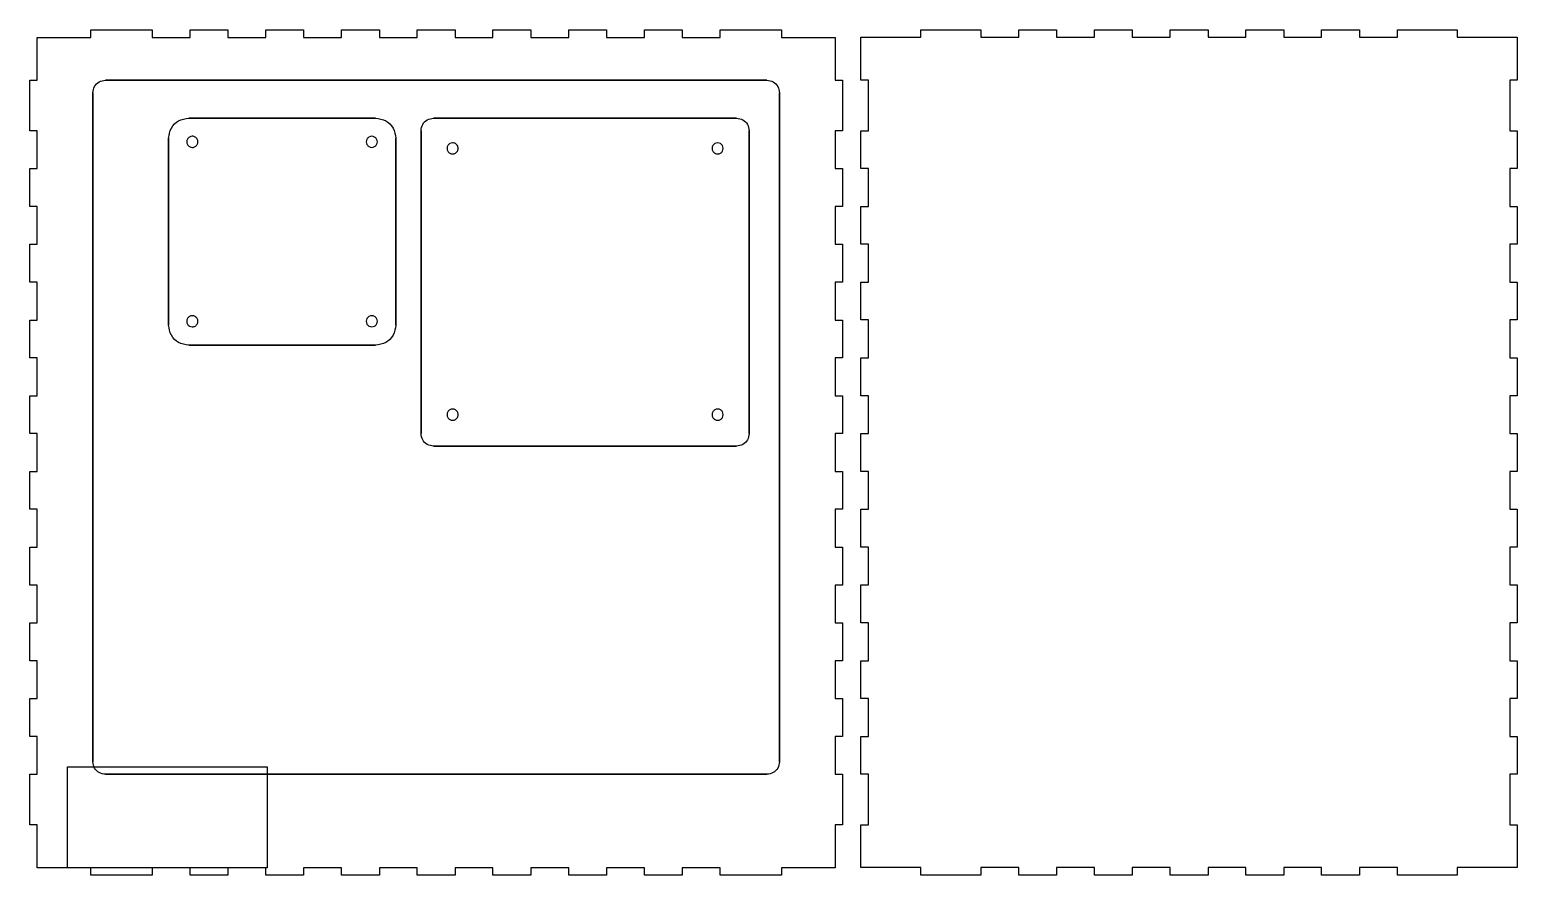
# Model space of a CAD drawing. Extents: x 6 to 595, y 5 to 340.
import ezdxf

# ---------------------------------------------------------------- set-up
doc = ezdxf.new("R2010")
doc.units = 0
doc.layers.get('0').update_dxf_attribs({"linetype": 'CONTINUOUS'})

msp = doc.modelspace()

# ---------------------------------------------------------------- linework, layer by layer
at = {"color": 7}
for points in [[(129.270851, 336.813763), (129.270851, 339.813766), (144.270861, 339.813766), (144.270861, 336.813763), (159.270876, 336.813763), (159.270876, 339.813766), (174.270885, 339.813766), (174.270885, 336.813763), (189.2709, 336.813763), (189.2709, 339.813766), (204.270913, 339.813766), (204.270913, 336.813763), (219.270925, 336.813763), (219.270925, 339.813766), (234.270937, 339.813766), (234.270937, 336.813763), (249.27095, 336.813763), (249.27095, 339.813766), (264.270962, 339.813766), (264.270962, 336.813763), (279.270974, 336.813763), (279.270974, 339.813766), (303.521006, 339.813766), (303.521006, 336.813763), (324.771013, 336.813763), (324.771013, 319.813749), (327.771007, 319.813749), (327.771007, 299.813733), (324.771013, 299.813733), (324.771013, 284.813721), (327.771007, 284.813721), (327.771007, 269.813708), (324.771013, 269.813708), (324.771013, 254.813696), (327.771007, 254.813696), (327.771007, 239.813684), (324.771013, 239.813684), (324.771013, 224.813671), (327.771007, 224.813671), (327.771007, 209.813659), (324.771013, 209.813659), (324.771013, 194.813647), (327.771007, 194.813647), (327.771007, 179.813634), (324.771013, 179.813634), (324.771013, 164.813622), (327.771007, 164.813622), (327.771007, 149.81361), (324.771013, 149.81361), (324.771013, 134.813597), (327.771007, 134.813597), (327.771007, 119.813585), (324.771013, 119.813585), (324.771013, 104.813573), (327.771007, 104.813573), (327.771007, 89.81356), (324.771013, 89.81356), (324.771013, 74.813548), (327.771007, 74.813548), (327.771007, 59.813536), (324.771013, 59.813536), (324.771013, 44.813537), (327.771007, 44.813537), (327.771007, 24.813493), (324.771013, 24.813493), (324.771013, 7.813499), (303.521006, 7.813499), (303.521006, 4.813505), (279.270974, 4.813505), (279.270974, 7.813499), (264.270962, 7.813499), (264.270962, 4.813505), (249.27095, 4.813505), (249.27095, 7.813499), (234.270937, 7.813499), (234.270937, 4.813505), (219.270925, 4.813505), (219.270925, 7.813499), (204.270913, 7.813499), (204.270913, 4.813505), (189.2709, 4.813505), (189.2709, 7.813499), (174.270885, 7.813499), (174.270885, 4.813505), (159.270876, 4.813505), (159.270876, 7.813499), (144.270861, 7.813499), (144.270861, 4.813505), (129.270851, 4.813505), (129.270851, 7.813499), (114.270839, 7.813499), (114.270839, 4.813505), (99.270826, 4.813505), (99.270826, 7.813499), (84.270811, 7.813499), (84.270811, 4.813505), (69.270802, 4.813505), (69.270802, 7.813499), (54.270789, 7.813499), (54.270789, 4.813505), (30.020768, 4.813505), (30.020768, 7.813499), (8.770751, 7.813499), (8.770751, 24.813493), (5.770748, 24.813493), (5.770748, 44.813537), (8.770751, 44.813537), (8.770751, 59.813536), (5.770748, 59.813536), (5.770748, 74.813548), (8.770751, 74.813548), (8.770751, 89.81356), (5.770748, 89.81356), (5.770748, 104.813573), (8.770751, 104.813573), (8.770751, 119.813585), (5.770748, 119.813585), (5.770748, 134.813597), (8.770751, 134.813597), (8.770751, 149.81361), (5.770748, 149.81361), (5.770748, 164.813622), (8.770751, 164.813622), (8.770751, 179.813634), (5.770748, 179.813634), (5.770748, 194.813647), (8.770751, 194.813647), (8.770751, 209.813659), (5.770748, 209.813659), (5.770748, 224.813671), (8.770751, 224.813671), (8.770751, 239.813684), (5.770748, 239.813684), (5.770748, 254.813696), (8.770751, 254.813696), (8.770751, 269.813708), (5.770748, 269.813708), (5.770748, 284.813721), (8.770751, 284.813721), (8.770751, 299.813733), (5.770748, 299.813733), (5.770748, 319.813749), (8.770751, 319.813749), (8.770751, 336.813763), (30.020768, 336.813763), (30.020768, 339.813766), (54.270789, 339.813766), (54.270789, 336.813763), (69.270802, 336.813763), (69.270802, 339.813766), (84.270811, 339.813766), (84.270811, 336.813763), (99.270826, 336.813763), (99.270826, 339.813766), (114.270839, 339.813766), (114.270839, 336.813763), (129.270851, 336.813763)], [(335.04093, 149.828387), (338.040932, 149.828387), (338.040932, 164.828399), (335.04093, 164.828399), (335.04093, 179.828411), (338.040932, 179.828411), (338.040932, 194.828424), (335.04093, 194.828424), (335.04093, 209.828436), (338.040932, 209.828436), (338.040932, 224.828448), (335.04093, 224.828448), (335.04093, 239.828461), (338.040932, 239.828461), (338.040932, 254.828473), (335.04093, 254.828473), (335.04093, 269.828485), (338.040932, 269.828485), (338.040932, 284.828498), (335.04093, 284.828498), (335.04093, 299.828496), (338.040932, 299.828496), (338.040932, 319.828541), (335.04093, 319.828541), (335.04093, 336.828535), (358.790949, 336.828535), (358.790949, 339.828529), (382.540967, 339.828529), (382.540967, 336.828535), (397.54098, 336.828535), (397.54098, 339.828529), (412.540992, 339.828529), (412.540992, 336.828535), (427.541004, 336.828535), (427.541004, 339.828529), (442.541017, 339.828529), (442.541017, 336.828535), (457.541032, 336.828535), (457.541032, 339.828529), (472.541041, 339.828529), (472.541041, 336.828535), (487.541056, 336.828535), (487.541056, 339.828529), (502.541066, 339.828529), (502.541066, 336.828535), (517.541081, 336.828535), (517.541081, 339.828529), (532.541091, 339.828529), (532.541091, 336.828535), (547.541106, 336.828535), (547.541106, 339.828529), (571.291125, 339.828529), (571.291125, 336.828535), (595.041143, 336.828535), (595.041143, 319.828541), (592.041141, 319.828541), (592.041141, 299.828496), (595.041143, 299.828496), (595.041143, 284.828498), (592.041141, 284.828498), (592.041141, 269.828485), (595.041143, 269.828485), (595.041143, 254.828473), (592.041141, 254.828473), (592.041141, 239.828461), (595.041143, 239.828461), (595.041143, 224.828448), (592.041141, 224.828448), (592.041141, 209.828436), (595.041143, 209.828436), (595.041143, 194.828424), (592.041141, 194.828424), (592.041141, 179.828411), (595.041143, 179.828411), (595.041143, 164.828399), (592.041141, 164.828399), (592.041141, 149.828387), (595.041143, 149.828387), (595.041143, 134.828374), (592.041141, 134.828374), (592.041141, 119.828362), (595.041143, 119.828362), (595.041143, 104.82835), (592.041141, 104.82835), (592.041141, 89.828337), (595.041143, 89.828337), (595.041143, 74.828325), (592.041141, 74.828325), (592.041141, 59.828313), (595.041143, 59.828313), (595.041143, 44.8283), (592.041141, 44.8283), (592.041141, 24.828284), (595.041143, 24.828284), (595.041143, 7.82827), (571.291125, 7.82827), (571.291125, 4.828268), (547.541106, 4.828268), (547.541106, 7.82827), (532.541091, 7.82827), (532.541091, 4.828268), (517.541081, 4.828268), (517.541081, 7.82827), (502.541066, 7.82827), (502.541066, 4.828268), (487.541056, 4.828268), (487.541056, 7.82827), (472.541041, 7.82827), (472.541041, 4.828268), (457.541032, 4.828268), (457.541032, 7.82827), (442.541017, 7.82827), (442.541017, 4.828268), (427.541004, 4.828268), (427.541004, 7.82827), (412.540992, 7.82827), (412.540992, 4.828268), (397.54098, 4.828268), (397.54098, 7.82827), (382.540967, 7.82827), (382.540967, 4.828268), (358.790949, 4.828268), (358.790949, 7.82827), (335.04093, 7.82827), (335.04093, 24.828284), (338.040932, 24.828284), (338.040932, 44.8283), (335.04093, 44.8283), (335.04093, 59.828313), (338.040932, 59.828313), (338.040932, 74.828325), (335.04093, 74.828325), (335.04093, 89.828337), (338.040932, 89.828337), (338.040932, 104.82835), (335.04093, 104.82835), (335.04093, 119.828362), (338.040932, 119.828362), (338.040932, 134.828374), (335.04093, 134.828374), (335.04093, 149.828387)], [(35.770773, 319.813749), (297.770983, 319.813749)], [(35.770773, 319.813749), (35.770773, 319.813749)], [(30.770768, 49.813527), (30.770768, 314.813744)], [(302.771001, 314.813744), (302.771001, 49.813527)], [(68.7708, 304.813737), (142.770858, 304.813737)], [(68.7708, 304.813737), (68.7708, 304.813737)], [(165.770885, 304.813737), (285.770987, 304.813737)], [(165.770885, 304.813737), (165.770885, 304.813737)], [(60.770793, 222.813672), (60.770793, 296.81373)], [(72.370804, 295.413728), (72.370804, 295.413728)], [(143.470859, 295.413728), (143.470859, 295.413728)], [(150.770865, 296.81373), (150.770865, 222.813672)], [(160.770881, 179.813631), (160.770881, 299.813733)], [(290.770997, 299.813733), (290.770997, 179.813631)], [(175.47088, 292.813727), (175.47088, 292.813727)], [(280.470981, 292.813727), (280.470981, 292.813727)], [(72.370804, 224.313667), (72.370804, 224.313667)], [(143.470859, 224.313667), (143.470859, 224.313667)], [(142.770858, 214.813669), (68.7708, 214.813669)], [(175.47088, 187.313633), (175.47088, 187.313633)], [(280.470981, 187.313633), (280.470981, 187.313633)], [(285.770987, 174.813627), (165.770885, 174.813627)], [(20.770761, 47.813531), (99.770823, 47.813531), (99.770823, 7.813499), (20.770761, 7.813499), (20.770761, 47.813531)], [(297.770983, 44.813509), (35.770773, 44.813509)]]:
    msp.add_lwpolyline(points, close=True, dxfattribs=at)
for points, knots in [([(30.770768, 314.813744), (30.907214, 315.691257), (31.175757, 317.418317), (33.1662, 319.40876), (34.89326, 319.677303), (35.770773, 319.813749)], [0, 0, 0, 0, 2.617481, 5.151545, 7.769026, 7.769026, 7.769026, 7.769026]), ([(297.770983, 319.813749), (298.648498, 319.677303), (300.375561, 319.408761), (302.366011, 317.418319), (302.634555, 315.691257), (302.771001, 314.813744)], [0, 0, 0, 0, 2.617488, 5.151555, 7.769037, 7.769037, 7.769037, 7.769037]), ([(60.770793, 296.81373), (60.989106, 298.217751), (61.418775, 300.981047), (64.603484, 304.165756), (67.366779, 304.595424), (68.7708, 304.813737)], [0, 0, 0, 0, 4.18797, 8.242471, 12.430441, 12.430441, 12.430441, 12.430441]), ([(142.770858, 304.813737), (144.174879, 304.595424), (146.938174, 304.165756), (150.122883, 300.981047), (150.552552, 298.217751), (150.770865, 296.81373)], [0, 0, 0, 0, 4.18797, 8.242471, 12.430441, 12.430441, 12.430441, 12.430441]), ([(160.770881, 299.813733), (160.907327, 300.691246), (161.17587, 302.418306), (163.166313, 304.408748), (164.893373, 304.677291), (165.770885, 304.813737)], [0, 0, 0, 0, 2.617481, 5.151545, 7.769025, 7.769025, 7.769025, 7.769025]), ([(285.770987, 304.813737), (286.6485, 304.677291), (288.375561, 304.408749), (290.366007, 302.418307), (290.634551, 300.691246), (290.770997, 299.813733)], [0, 0, 0, 0, 2.617483, 5.151548, 7.769029, 7.769029, 7.769029, 7.769029]), ([(72.370804, 295.413728), (72.356138, 295.221209), (72.326927, 294.837766), (72.096097, 294.30115), (71.74488, 293.840131), (71.283314, 293.486577), (70.746543, 293.264504), (69.980128, 293.16212), (69.017846, 293.420193), (68.177857, 294.261837), (67.865711, 295.413728), (68.177857, 296.565619), (69.017846, 297.407263), (69.980128, 297.665335), (70.746543, 297.562951), (71.283314, 297.340878), (71.74488, 296.987325), (72.096097, 296.526306), (72.326927, 295.989689), (72.356138, 295.606246), (72.370804, 295.413728)], [0, 0, 0, 0, 0.575905, 1.147045, 1.722951, 2.298856, 2.869996, 3.445901, 4.596192, 5.712365, 6.862656, 8.012947, 9.12912, 10.279411, 10.855316, 11.426456, 12.002361, 12.578267, 13.149407, 13.725312, 13.725312, 13.725312, 13.725312]), ([(143.470859, 295.413728), (143.410393, 295.025904), (143.291253, 294.261759), (142.415395, 293.420498), (141.272877, 293.108785), (140.118364, 293.420498), (139.277781, 294.261759), (138.965837, 295.413728), (139.277781, 296.565697), (140.118364, 297.406958), (141.272877, 297.718671), (142.415395, 297.406958), (143.291253, 296.565697), (143.410393, 295.801552), (143.470859, 295.413728)], [0, 0, 0, 0, 1.150291, 2.266464, 3.416755, 4.567045, 5.683219, 6.833509, 7.9838, 9.099974, 10.250264, 11.400555, 12.516728, 13.667019, 13.667019, 13.667019, 13.667019]), ([(175.47088, 292.813727), (175.456214, 292.621209), (175.427003, 292.237766), (175.196173, 291.701149), (174.844956, 291.24013), (174.38339, 290.886576), (173.846619, 290.664504), (173.080204, 290.56212), (172.117922, 290.820192), (171.277933, 291.661836), (170.965787, 292.813727), (171.277933, 293.965618), (172.117922, 294.807262), (173.080204, 295.065335), (173.846619, 294.96295), (174.38339, 294.740878), (174.844956, 294.387324), (175.196173, 293.926305), (175.427003, 293.389689), (175.456214, 293.006245), (175.47088, 292.813727)], [0, 0, 0, 0, 0.575905, 1.147045, 1.722951, 2.298856, 2.869996, 3.445901, 4.596192, 5.712365, 6.862656, 8.012947, 9.12912, 10.279411, 10.855316, 11.426456, 12.002361, 12.578267, 13.149407, 13.725312, 13.725312, 13.725312, 13.725312]), ([(280.470981, 292.813727), (280.410514, 292.425903), (280.291374, 291.661758), (279.415516, 290.820497), (278.272998, 290.508784), (277.118485, 290.820497), (276.277902, 291.661758), (275.965959, 292.813727), (276.277902, 293.965696), (277.118485, 294.806957), (278.272998, 295.11867), (279.415516, 294.806957), (280.291374, 293.965696), (280.410514, 293.201551), (280.470981, 292.813727)], [0, 0, 0, 0, 1.150291, 2.266464, 3.416755, 4.567045, 5.683219, 6.833509, 7.9838, 9.099974, 10.250264, 11.400555, 12.516728, 13.667019, 13.667019, 13.667019, 13.667019]), ([(72.370804, 224.313667), (72.356138, 224.121148), (72.326927, 223.737705), (72.096097, 223.201089), (71.74488, 222.74007), (71.283314, 222.386516), (70.746543, 222.164443), (69.980128, 222.062059), (69.017846, 222.320132), (68.177857, 223.161776), (67.865711, 224.313667), (68.177857, 225.465558), (69.017846, 226.307202), (69.980128, 226.565274), (70.746543, 226.46289), (71.283314, 226.240817), (71.74488, 225.887264), (72.096097, 225.426245), (72.326927, 224.889628), (72.356138, 224.506185), (72.370804, 224.313667)], [0, 0, 0, 0, 0.575905, 1.147045, 1.722951, 2.298856, 2.869996, 3.445901, 4.596192, 5.712365, 6.862656, 8.012947, 9.12912, 10.279411, 10.855316, 11.426456, 12.002361, 12.578267, 13.149407, 13.725312, 13.725312, 13.725312, 13.725312]), ([(143.470859, 224.313667), (143.410393, 223.925843), (143.291253, 223.161698), (142.415395, 222.320437), (141.272877, 222.008724), (140.118364, 222.320437), (139.277781, 223.161698), (138.965837, 224.313667), (139.277781, 225.465636), (140.118364, 226.306897), (141.272877, 226.61861), (142.415395, 226.306897), (143.291253, 225.465636), (143.410393, 224.701491), (143.470859, 224.313667)], [0, 0, 0, 0, 1.150291, 2.266464, 3.416755, 4.567045, 5.683219, 6.833509, 7.9838, 9.099974, 10.250264, 11.400555, 12.516728, 13.667019, 13.667019, 13.667019, 13.667019]), ([(68.7708, 214.813669), (67.366779, 215.031982), (64.603484, 215.46165), (61.418775, 218.646358), (60.989107, 221.409652), (60.770793, 222.813672)], [0, 0, 0, 0, 4.18797, 8.24247, 12.430438, 12.430438, 12.430438, 12.430438]), ([(150.770865, 222.813672), (150.552552, 221.409652), (150.122883, 218.646358), (146.938174, 215.46165), (144.174879, 215.031982), (142.770858, 214.813669)], [0, 0, 0, 0, 4.187968, 8.242469, 12.430438, 12.430438, 12.430438, 12.430438]), ([(175.47088, 187.313633), (175.456214, 187.121115), (175.427003, 186.737672), (175.196173, 186.201055), (174.844956, 185.740036), (174.38339, 185.386483), (173.846619, 185.16441), (173.080204, 185.062026), (172.117922, 185.320098), (171.277933, 186.161742), (170.965787, 187.313633), (171.277933, 188.465524), (172.117922, 189.307169), (173.080204, 189.565241), (173.846619, 189.462857), (174.38339, 189.240784), (174.844956, 188.88723), (175.196173, 188.426212), (175.427003, 187.889595), (175.456214, 187.506152), (175.47088, 187.313633)], [0, 0, 0, 0, 0.575905, 1.147045, 1.722951, 2.298856, 2.869996, 3.445901, 4.596192, 5.712365, 6.862656, 8.012947, 9.12912, 10.279411, 10.855316, 11.426456, 12.002361, 12.578267, 13.149407, 13.725312, 13.725312, 13.725312, 13.725312]), ([(280.470981, 187.313633), (280.410514, 186.92581), (280.291374, 186.161664), (279.415516, 185.320403), (278.272998, 185.00869), (277.118485, 185.320403), (276.277902, 186.161664), (275.965959, 187.313633), (276.277902, 188.465602), (277.118485, 189.306864), (278.272998, 189.618576), (279.415516, 189.306864), (280.291374, 188.465602), (280.410514, 187.701457), (280.470981, 187.313633)], [0, 0, 0, 0, 1.150291, 2.266464, 3.416755, 4.567045, 5.683219, 6.833509, 7.9838, 9.099974, 10.250264, 11.400555, 12.516728, 13.667019, 13.667019, 13.667019, 13.667019]), ([(165.770885, 174.813627), (164.893373, 174.950073), (163.166313, 175.218617), (161.175871, 177.209059), (160.907327, 178.936119), (160.770881, 179.813631)], [0, 0, 0, 0, 2.61748, 5.151544, 7.769024, 7.769024, 7.769024, 7.769024]), ([(290.770997, 179.813631), (290.63455, 178.936119), (290.366006, 177.209059), (288.375561, 175.218617), (286.6485, 174.950073), (285.770987, 174.813627)], [0, 0, 0, 0, 2.61748, 5.151546, 7.769029, 7.769029, 7.769029, 7.769029]), ([(35.770773, 44.813509), (34.89326, 44.949955), (33.166198, 45.218499), (31.175756, 47.208949), (30.907214, 48.936012), (30.770768, 49.813527)], [0, 0, 0, 0, 2.617482, 5.151549, 7.769037, 7.769037, 7.769037, 7.769037]), ([(302.771001, 49.813527), (302.634555, 48.936012), (302.366012, 47.208947), (300.375563, 45.218498), (298.648498, 44.949955), (297.770983, 44.813509)], [0, 0, 0, 0, 2.617489, 5.151559, 7.769048, 7.769048, 7.769048, 7.769048])]:
    msp.add_open_spline(points, degree=3, knots=knots, dxfattribs=at)

doc.saveas('drawing.dxf')
